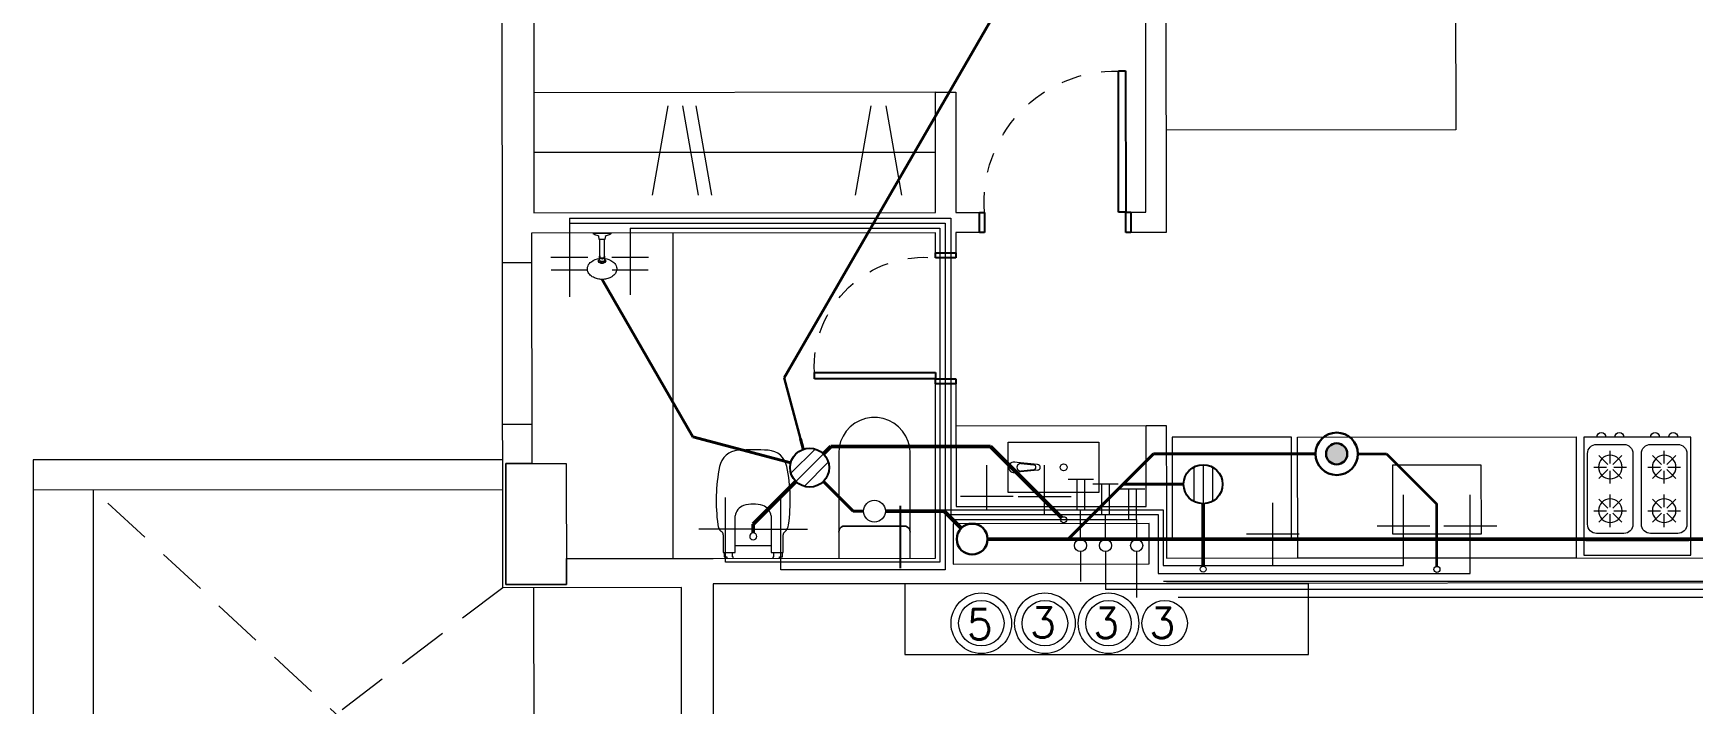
# Model space of a CAD drawing. Header units: millimetres. Extents: x 539 to 842, y -453 to -96.
# Drawn here: x 792.75 to 800.97, y -317.26 to -313.94 of the extents above; entities that cross this region are included whole.
import ezdxf

# ---------------------------------------------------------------- set-up
doc = ezdxf.new("R2010")
doc.units = ezdxf.units.MM
doc.header["$LTSCALE"] = 0.1
for name, pattern in [('ACAD_ISO02W100', [15, 12, -3]), ('CONTINUA', [0]), ('HIDDEN', [0.375, 0.25, -0.125]), ('Trazo', [0.00635, 0.003175, -0.003175])]:
    doc.linetypes.add(name, pattern=pattern)
doc.layers.get('0').update_dxf_attribs({"lineweight": 5})
for name, color, linetype, lineweight in [('00-Agua Caliente', 1, 'Continuous', 20), ('00-Agua Fria', 5, 'ACAD_ISO02W100', 20), ('00-Texto AC', 7, 'Continuous', 18), ('00-Texto AF', 7, 'Continuous', 18), ('A-DETL-GENF', 7, 'Continuous', 5), ('A-DOOR', 7, 'Continuous', 5), ('Lavarropa', 7, 'HIDDEN', 5), ('MUEBLES', 250, 'Continuous', 5), ('P-SANR-FIXT', 7, 'Continuous', 5)]:
    doc.layers.add(name, color=color, linetype=linetype, lineweight=lineweight)
doc.layers.add('00-Primario', color=7, linetype='Continuous', true_color=0xff2400)
for name, color, linetype in [('00-Secundario', 24, 'Continuous'), ('00-Ventilacion', 3, 'Continuous'), ('Textos', 7, 'Continuous')]:
    doc.layers.add(name, color=color, linetype=linetype)
doc.layers.add('A-DOOR-HDLN', color=5, linetype='Trazo', lineweight=5, true_color=0x0000ff)
doc.styles.add('Romans', font='romans.shx')

# ---------------------------------------------------------------- blocks, each defined once
blk = doc.blocks.new('Family6 - Puerta OBLAK - Baño-2882893-1-TORRE-ARQ-PB')
at = {"layer": 'A-DOOR', "color": 8, "lineweight": 25}
for p, q in [((-0.3, 0.05), (-0.325, 0.05)), ((-0.325, 0.05), (-0.325, -0.05)), ((-0.3, -0.05), (-0.3, 0.05)), ((0.325, 0.05), (0.3, 0.05)), ((0.3, 0.05), (0.3, -0.05)), ((0.325, -0.05), (0.325, 0.05)), ((-0.325, -0.05), (-0.3, -0.05)), ((-0.2685, -0.0508), (-0.3, -0.0508)), ((-0.3, -0.0508), (-0.3, -0.6507)), ((-0.2685, -0.6507), (-0.2685, -0.0508)), ((0.3, -0.05), (0.325, -0.05)), ((-0.3, -0.6507), (-0.2685, -0.6507))]:
    blk.add_line(p, q, dxfattribs=at)
at = {"layer": 'A-DOOR-HDLN', "color": 8}
blk.add_arc((-0.2437, -0.1049), 0.5464, 267.40168, 5.68796, dxfattribs=at)
blk = doc.blocks.new('Family5 - Puerta OPBLAK - Dormitorio-2880729-1-TORRE-ARQ-PB')
at = {"layer": 'A-DOOR', "color": 8, "lineweight": 25}
for p, q in [((-0.35, 0.05), (-0.375, 0.05)), ((-0.375, 0.05), (-0.375, -0.05)), ((-0.35, -0.05), (-0.35, 0.05)), ((0.375, 0.05), (0.35, 0.05)), ((0.35, 0.05), (0.35, -0.05)), ((0.375, -0.05), (0.375, 0.05)), ((-0.375, -0.05), (-0.35, -0.05)), ((0.35, -0.05), (0.315, -0.05)), ((0.315, -0.05), (0.315, -0.75)), ((0.35, -0.75), (0.35, -0.05)), ((0.35, -0.05), (0.375, -0.05)), ((0.315, -0.75), (0.35, -0.75))]:
    blk.add_line(p, q, dxfattribs=at)
at = {"layer": 'A-DOOR-HDLN', "color": 8}
blk.add_arc((0.3017, -0.0967), 0.6534, 175.89838, 271.16402, dxfattribs=at)
blk = doc.blocks.new('Cocina 51cm')
at = {"layer": 'MUEBLES', "color": 8}
for p, q in [((-0.255, -0.036), (0, -0.036)), ((0, -0.036), (0.255, -0.036)), ((-0.1908, -0.1273), (-0.1462, -0.1718)), ((-0.1335, -0.1035), (-0.1335, -0.1666)), ((-0.0762, -0.1273), (-0.1207, -0.1718)), ((0.0762, -0.1273), (0.1207, -0.1718)), ((0.1335, -0.1035), (0.1335, -0.1666)), ((0.1908, -0.1273), (0.1462, -0.1718)), ((-0.2145, -0.1846), (-0.1515, -0.1846)), ((-0.1462, -0.1973), (-0.1908, -0.2419)), ((-0.1335, -0.2026), (-0.1335, -0.2656)), ((-0.1207, -0.1973), (-0.0762, -0.2419)), ((-0.1154, -0.1846), (-0.0524, -0.1846)), ((0.0524, -0.1846), (0.1154, -0.1846)), ((0.1207, -0.1973), (0.0762, -0.2419)), ((0.1335, -0.2026), (0.1335, -0.2656)), ((0.1462, -0.1973), (0.1908, -0.2419)), ((0.1515, -0.1846), (0.2145, -0.1846)), ((-0.1335, -0.3196), (-0.1335, -0.3826)), ((0.1335, -0.3196), (0.1335, -0.3826)), ((-0.2145, -0.4006), (-0.1515, -0.4006)), ((-0.1908, -0.3433), (-0.1462, -0.3879)), ((-0.0762, -0.3433), (-0.1207, -0.3879)), ((-0.1154, -0.4006), (-0.0524, -0.4006)), ((0.0524, -0.4006), (0.1154, -0.4006)), ((0.0762, -0.3433), (0.1207, -0.3879)), ((0.1908, -0.3433), (0.1462, -0.3879)), ((0.1515, -0.4006), (0.2145, -0.4006)), ((-0.1462, -0.4134), (-0.1908, -0.4579)), ((-0.1335, -0.4187), (-0.1335, -0.4817)), ((-0.1207, -0.4134), (-0.0762, -0.4579)), ((0.1207, -0.4134), (0.0762, -0.4579)), ((0.1335, -0.4187), (0.1335, -0.4817)), ((0.1462, -0.4134), (0.1908, -0.4579))]:
    blk.add_line(p, q, dxfattribs=at)
blk.add_lwpolyline([(-0.265, 0.036), (0.265, 0.036), (0.265, -0.5492), (-0.265, -0.5492)], close=True, dxfattribs=at)
for points in [[(-0.201, -0.5132), (-0.0659, -0.5132, 0.414214), (-0.0209, -0.4682), (-0.0209, -0.117, 0.414214), (-0.0659, -0.072), (-0.201, -0.072, 0.414214), (-0.246, -0.117), (-0.246, -0.4682, 0.414214)], [(0.0659, -0.5132), (0.201, -0.5132, 0.414214), (0.246, -0.4682), (0.246, -0.117, 0.414214), (0.201, -0.072), (0.0659, -0.072, 0.414214), (0.0209, -0.117), (0.0209, -0.4682, 0.414214)]]:
    blk.add_lwpolyline(points, format="xyb", close=True, dxfattribs=at)
for centre in [(-0.1335, -0.1846), (0.1335, -0.1846), (-0.1335, -0.4006), (0.1335, -0.4006)]:
    blk.add_circle(centre, 0.0585, dxfattribs=at)
for centre in [(-0.1782, -0.5492), (-0.0887, -0.5492), (0.0887, -0.5492), (0.1782, -0.5492)]:
    blk.add_arc(centre, 0.0225, 180, 0, dxfattribs=at)
blk = doc.blocks.new('Shower-Valve_Trim-KOHLER-Alteo-K-TS45106 - 2_5 GPM_ 2BZ-Oil-Rubed Nickel-V7-2-TORRE-ARQ- PB _-2_14_')
at = {"layer": 'P-SANR-FIXT', "color": 8}
for p, q in [((2.5274, -14.2181), (2.5169, -14.2613)), ((2.5304, -14.2201), (2.5274, -14.2181)), ((2.5169, -14.2613), (2.5063, -14.3045)), ((2.5063, -14.3045), (2.5099, -14.304)), ((2.5273, -14.281), (2.5422, -14.2823)), ((2.5491, -14.2543), (2.5352, -14.2486)), ((2.5433, -14.2816), (2.544, -14.2785)), ((2.544, -14.2785), (2.5489, -14.2585)), ((2.544, -14.2785), (2.6228, -14.2978)), ((2.5489, -14.2585), (2.5496, -14.2555)), ((2.6277, -14.2778), (2.5489, -14.2585)), ((2.6228, -14.2978), (2.6275, -14.299)), ((2.6273, -14.3012), (2.6353, -14.3032)), ((2.6277, -14.2778), (2.6324, -14.2789)), ((2.6412, -14.2788), (2.6333, -14.2768)), ((2.6353, -14.3032), (2.6403, -14.3044)), ((2.6412, -14.2788), (2.6463, -14.28))]:
    blk.add_line(p, q, dxfattribs=at)
for centre, radius, start, end in [((2.5286, -14.2227), 0.00317, 6.88973, 54.99277), ((2.5094, -14.3008), 0.00318, 277.49573, 325.59877), ((2.3275, -14.1762), 0.2237, 325.59877, 331.62402), ((2.527, -14.284), 0.00308, 84.79207, 151.62402), ((2.3096, -14.2492), 0.2237, 0.86448, 6.88973), ((2.5364, -14.2458), 0.00308, 180.86448, 247.69643), ((2.5423, -14.2813), 0.000995, 264.79207, 346.24425), ((2.5487, -14.2552), 0.000995, 346.24425, 67.69643), ((2.629, -14.2944), 0.00706, 209.18005, 256.24425), ((2.6316, -14.2837), 0.00706, 76.24425, 123.30845), ((2.7252, -14.3132), 0.0905, 173.6216, 201.40538), ((2.6532, -14.2979), 0.0156, 203.24425, 228.68804), ((2.7256, -14.3114), 0.0905, 131.08312, 158.8669), ((2.6414, -14.2929), 0.0119, 285.40268, 336.41209), ((2.6547, -14.2917), 0.0156, 103.80047, 129.24425), ((2.6442, -14.2882), 0.00848, 47.08582, 76.24425), ((2.6419, -14.2907), 0.0119, 356.07641, 47.08582), ((2.639, -14.2912), 0.0148, 333.96033, 346.24425), ((2.639, -14.2912), 0.0148, 346.24425, 358.52817), ((2.6544, -14.2561), 0.0206, 267.76407, 286.1675), ((2.697, -14.2785), 0.0469, 98.13329, 131.08312), ((2.696, -14.2716), 0.0399, 63.16756, 98.13329), ((2.6956, -14.2724), 0.0408, 36.25317, 63.16756), ((2.6759, -14.2869), 0.0652, 13.90573, 36.25317), ((2.642, -14.2919), 0.0998, 346.24425, 359.21375), ((2.6548, -14.2921), 0.0869, 359.21375, 13.90573), ((2.6423, -14.2962), 0.00848, 256.24425, 285.40268), ((2.6846, -14.3292), 0.0469, 201.40538, 234.35521), ((2.6364, -14.3294), 0.0206, 46.321, 64.72443), ((2.6805, -14.3348), 0.0399, 234.35521, 269.32094), ((2.6805, -14.334), 0.0408, 269.32094, 296.23533), ((2.6697, -14.312), 0.0652, 296.23533, 318.58277), ((2.6535, -14.2977), 0.0869, 318.58277, 333.27475), ((2.642, -14.2919), 0.0998, 333.27475, 346.24425)]:
    blk.add_arc(centre, radius, start, end, dxfattribs=at)
for centre, major_axis, start_param, end_param in [((2.63, -14.289), (0.0025, 0.01), 3.141593, 4.712389), ((2.63, -14.289), (0.0025, 0.01), 4.712389, 6.283185), ((2.6499, -14.2938), (0.0042, 0.0171), 2.888228, 4.712389), ((2.6499, -14.2938), (0.00241, 0.00985), 3.041039, 4.712389), ((2.6499, -14.2938), (0.0042, 0.0171), 4.712389, 6.53655), ((2.6499, -14.2938), (0.00241, 0.00985), 4.712389, 6.383739)]:
    blk.add_ellipse(centre, major_axis=major_axis, ratio=0.707107, start_param=start_param, end_param=end_param, dxfattribs=at)
for points in [[(2.6393, -14.2912), (2.6389, -14.2927), (2.6378, -14.2956), (2.6351, -14.2992), (2.632, -14.301), (2.6293, -14.3015), (2.628, -14.3014), (2.6273, -14.3012)], [(2.6393, -14.2912), (2.6397, -14.2897), (2.64, -14.2867), (2.6392, -14.2823), (2.6374, -14.2792), (2.6352, -14.2775), (2.634, -14.277), (2.6333, -14.2768)]]:
    blk.add_open_spline(points, degree=3, knots=[1.570796, 1.570796, 1.570796, 1.570796, 1.963495, 2.356194, 2.748894, 2.945243, 3.141593, 3.141593, 3.141593, 3.141593], dxfattribs=at)
blk = doc.blocks.new('Sanitary_Toilets_Ceramica-Catalano_Zero-70-One-Piece-Close-Coupled-Syphonic - Default-V1-2-TORRE-ARQ- PB _-2_14_')
at = {"layer": 'A-DETL-GENF', "color": 8}
for p, q in [((0.0444, 0.177), (0.0015, 0.177)), ((0.0887, 0.177), (0.0444, 0.177)), ((0.1331, 0.177), (0.0887, 0.177)), ((0.1331, 0.177), (0.1423, 0.1755)), ((0.524, 0.177), (0.1331, 0.177)), ((0.1423, 0.1755), (0.1331, 0.177)), ((0.1423, 0.1755), (0.1507, 0.1713)), ((0.1507, 0.1713), (0.1423, 0.1755)), ((0.1507, 0.1713), (0.1573, 0.1646)), ((0.1573, 0.1646), (0.1507, 0.1713)), ((0.1573, 0.1646), (0.1616, 0.1563)), ((0.1616, 0.1563), (0.1573, 0.1646)), ((0.5531, 0.1746), (0.524, 0.177)), ((0.5815, 0.1674), (0.5531, 0.1746)), ((0.6082, 0.1557), (0.5815, 0.1674)), ((0.1616, 0.1563), (0.1631, 0.147)), ((0.1631, 0.147), (0.1616, 0.1563)), ((0.1631, 0.147), (0.1631, -0.147)), ((0.1631, 0.098), (0.1631, 0.147)), ((0.1631, 0.049), (0.1631, 0.098)), ((0.6327, 0.1397), (0.6082, 0.1557)), ((0.6542, 0.1199), (0.6327, 0.1397)), ((0.6722, 0.0968), (0.6542, 0.1199)), ((0.6861, 0.0711), (0.6722, 0.0968)), ((0.1631, 0), (0.1631, 0.049)), ((0.6956, 0.0435), (0.6861, 0.0711)), ((0.7004, 0.0146), (0.6956, 0.0435)), ((0.7004, -0.0146), (0.7004, 0.0146)), ((0.1631, -0.049), (0.1631, 0)), ((0.1631, -0.098), (0.1631, -0.049)), ((0.6722, -0.0968), (0.6861, -0.0711)), ((0.6861, -0.0711), (0.6956, -0.0435)), ((0.6956, -0.0435), (0.7004, -0.0146)), ((0.1616, -0.1563), (0.1573, -0.1646)), ((0.1573, -0.1646), (0.1616, -0.1563)), ((0.1631, -0.147), (0.1616, -0.1563)), ((0.1616, -0.1563), (0.1631, -0.147)), ((0.1631, -0.147), (0.1631, -0.098)), ((0.5815, -0.1674), (0.6082, -0.1557)), ((0.6082, -0.1557), (0.6327, -0.1397)), ((0.6327, -0.1397), (0.6542, -0.1199)), ((0.6542, -0.1199), (0.6722, -0.0968)), ((0.0015, -0.177), (0.0444, -0.177)), ((0.0444, -0.177), (0.0887, -0.177)), ((0.0887, -0.177), (0.1331, -0.177)), ((0.1423, -0.1755), (0.1331, -0.177)), ((0.1331, -0.177), (0.1423, -0.1755)), ((0.1331, -0.177), (0.524, -0.177)), ((0.1507, -0.1713), (0.1423, -0.1755)), ((0.1423, -0.1755), (0.1507, -0.1713)), ((0.1573, -0.1646), (0.1507, -0.1713)), ((0.1507, -0.1713), (0.1573, -0.1646)), ((0.524, -0.177), (0.5531, -0.1746)), ((0.5531, -0.1746), (0.5815, -0.1674))]:
    blk.add_line(p, q, dxfattribs=at)
blk = doc.blocks.new('Vitreous china bidet _ Debba _ Roca _ 355994xx0 - White - Debba- Roca-2705266-2-TORRE-ARQ- PB _-2_14_')
at = {"layer": 'P-SANR-FIXT', "color": 8}
for p, q in [((0.0357, 0.0802), (0.0357, 0.2622)), ((0.2143, 0.2622), (0.2143, 0.0802)), ((-0.0236, 0.1689), (-0.0236, 0.0802)), ((0.2736, 0.0802), (0.2738, 0.1687)), ((0.0357, 0.1159), (0.2143, 0.1159)), ((-0.0236, 0.0802), (-0.0194, 0.0802)), ((-0.0194, 0.0802), (-0.0194, 0.0596)), ((-0.0194, 0.0802), (0.0221, 0.0802)), ((-0.0194, 0.0596), (-0.006, 0.0596)), ((-0.006, 0.0596), (-0.006, 0.0508)), ((0.0221, 0.0802), (0.0357, 0.0802)), ((0.0221, 0.0596), (0.0221, 0.0802)), ((0.026, 0.0596), (0.0221, 0.0596)), ((0.026, 0.0508), (0.026, 0.0596)), ((0.2143, 0.0802), (0.2279, 0.0802)), ((0.224, 0.0596), (0.2279, 0.0596)), ((0.224, 0.0508), (0.224, 0.0596)), ((0.2279, 0.0802), (0.2694, 0.0802)), ((0.2279, 0.0596), (0.2279, 0.0802)), ((0.256, 0.0508), (0.256, 0.0596)), ((0.256, 0.0596), (0.2694, 0.0596)), ((0.2694, 0.0596), (0.2694, 0.0802)), ((0.2694, 0.0802), (0.2736, 0.0802))]:
    blk.add_line(p, q, dxfattribs=at)
for centre, radius, start, end in [((0.0575, 0.4868), 0.1013, 93.86915, 168.75559), ((0.125, -0.5106), 1.1009, 86.13085, 93.86915), ((0.1925, 0.4868), 0.1013, 11.24441, 86.13085), ((0.8089, 0.3374), 0.8673, 168.75559, 187.87391), ((-0.5589, 0.3374), 0.8673, 352.12609, 11.24441), ((0.1, 0.2529), 0.0649, 110.16908, 171.83092), ((0.1293, 0.1353), 0.1859, 91.32885, 106.15101), ((0.1207, 0.1353), 0.1859, 73.84899, 88.67115), ((0.15, 0.2529), 0.0649, 8.16908, 69.83092), ((0.0086, 0.2267), 0.0594, 187.87391, 225.1331), ((-0.0411, 0.1689), 0.0175, 0, 63.70008), ((0.125, 0.1608), 0.0175, 0, 180), ((0.2904, 0.1686), 0.0167, 126.27151, 179.72849), ((0.2414, 0.2267), 0.0594, 311.25476, 352.12609), ((0.125, 0.1608), 0.0175, 180, 0)]:
    blk.add_arc(centre, radius, start, end, dxfattribs=at)
blk = doc.blocks.new('Bacha 45x25cm')
at = {"layer": 'MUEBLES', "color": 8}
for p, q in [((0.1116, 0.1456), (0.0994, 0.0278)), ((0.1062, 0.0625), (0.1134, 0.1271)), ((0.1367, 0.1258), (0.1438, 0.0625)), ((0.1384, 0.1456), (0.1506, 0.0278))]:
    blk.add_line(p, q, dxfattribs=at)
blk.add_lwpolyline([(0, 0.45), (0.25, 0.45), (0.25, 0), (0, 0)], close=True, dxfattribs=at)
blk.add_circle((0.125, 0.275), 0.0166, dxfattribs=at)
for centre, radius, start, end in [((0.125, 0.1456), 0.0134, 0, 180), ((0.125, 0.1258), 0.0117, 360, 173.64144), ((0.125, 0.0278), 0.0256, 168.17214, 11.82786), ((0.125, 0.0625), 0.0188, 167.28289, 12.84679)]:
    blk.add_arc(centre, radius, start, end, dxfattribs=at)
blk = doc.blocks.new('T1-1 P-2020')
at = {"color": 8, "lineweight": 5}
for p, q in [((4090.5396, 1284.3161), (4090.5337, 1290.1986)), ((4090.6903, 1289.5837), (4090.6938, 1286.1742)), ((4093.725, 1286.1773), (4093.7227, 1288.4945)), ((4093.8227, 1288.4946), (4093.8251, 1286.0774)), ((4095.2579, 1287.4), (4095.2595, 1286.5861)), ((4092.6827, 1286.7715), (4090.6932, 1286.7695)), ((4092.6827, 1286.7715), (4092.7827, 1286.7716)), ((4092.6833, 1286.1762), (4092.6827, 1286.7715)), ((4092.7827, 1286.7716), (4092.7833, 1286.1763)), ((4091.3571, 1286.7048), (4091.2794, 1286.2616)), ((4091.429, 1286.7048), (4091.5067, 1286.2616)), ((4091.4948, 1286.7048), (4091.5725, 1286.2616)), ((4092.3628, 1286.7048), (4092.285, 1286.2616)), ((4092.4364, 1286.7048), (4092.5141, 1286.2616)), ((4095.2596, 1286.5861), (4093.8255, 1286.5832)), ((4092.683, 1286.4739), (4090.6913, 1286.4739)), ((4090.6938, 1286.1742), (4092.6833, 1286.1762)), ((4092.7833, 1286.1763), (4092.9, 1286.1765)), ((4092.6819, 1286.0747), (4090.6819, 1286.0727)), ((4090.6819, 1286.0727), (4090.683, 1284.9312)), ((4091.3815, 1286.0727), (4091.3815, 1284.4602)), ((4092.682, 1285.9762), (4092.6819, 1286.0747)), ((4092.9001, 1286.0765), (4092.7834, 1286.0763)), ((4092.7834, 1286.0763), (4092.7835, 1285.9763)), ((4090.682, 1285.9257), (4090.538, 1285.9255)), ((4092.6827, 1285.9762), (4092.682, 1285.9762)), ((4092.7835, 1285.9763), (4092.7827, 1285.9763)), ((4092.6826, 1285.3512), (4092.6826, 1285.3262)), ((4092.6835, 1284.4622), (4092.6826, 1285.3262)), ((4092.6826, 1285.3262), (4092.6834, 1285.3262)), ((4092.7834, 1285.3263), (4092.7841, 1285.3263)), ((4092.7841, 1285.3263), (4092.7847, 1284.7183)), ((4090.682, 1285.1257), (4090.538, 1285.1255)), ((4092.7843, 1285.1183), (4093.726, 1285.1193)), ((4093.726, 1285.1193), (4093.826, 1285.1194)), ((4093.7264, 1284.7193), (4093.726, 1285.1193)), ((4093.826, 1285.1194), (4093.8264, 1284.7194)), ((4094.4761, 1285.0625), (4095.8559, 1285.0639)), ((4094.4767, 1284.4625), (4094.4761, 1285.0625)), ((4095.8559, 1285.0639), (4095.8565, 1284.4639)), ((4090.554, 1284.9311), (4090.854, 1284.9314)), ((4090.683, 1284.9312), (4090.554, 1284.9311)), ((4090.554, 1284.9311), (4090.5546, 1284.3311)), ((4090.5546, 1284.3311), (4090.554, 1284.9311)), ((4090.854, 1284.9314), (4090.8546, 1284.3314)), ((4095.3861, 1284.9234), (4094.9461, 1284.923)), ((4094.9461, 1284.923), (4094.9465, 1284.583)), ((4095.3865, 1284.5834), (4095.3861, 1284.9234)), ((4092.7847, 1284.7183), (4093.7264, 1284.7193)), ((4093.8264, 1284.7194), (4093.8267, 1284.4619)), ((4093.7415, 1284.6343), (4092.7698, 1284.6333)), ((4092.7698, 1284.6333), (4092.77, 1284.4333)), ((4093.7417, 1284.4343), (4093.7415, 1284.6343)), ((4094.9465, 1284.583), (4095.3865, 1284.5834)), ((4090.8545, 1284.4604), (4091.5808, 1284.4611)), ((4090.8546, 1284.3314), (4090.8545, 1284.4604)), ((4091.5808, 1284.4611), (4092.6835, 1284.4622)), ((4092.77, 1284.4333), (4093.7417, 1284.4343)), ((4093.8267, 1284.4619), (4097.3823, 1284.4654)), ((4095.8565, 1284.4639), (4094.4767, 1284.4625)), ((4091.425, 1284.317), (4090.5396, 1284.3161)), ((4090.8546, 1284.3314), (4090.5546, 1284.3311)), ((4090.5546, 1284.3311), (4090.8546, 1284.3314)), ((4091.4243, 1279.9938), (4091.425, 1284.317)), ((4092.7701, 1284.3358), (4091.5809, 1284.3346)), ((4091.5809, 1284.3346), (4091.5827, 1282.5171)), ((4093.8268, 1284.3369), (4092.7701, 1284.3358)), ((4097.3824, 1284.3404), (4093.8268, 1284.3369))]:
    blk.add_line(p, q, dxfattribs=at)
at = {"color": 8}
for p, q in [((4093.65, 1286.1772), (4093.725, 1286.1773)), ((4093.8251, 1286.0774), (4093.6501, 1286.0772)), ((4088.5132, 1277.6004), (4088.5121, 1284.8008)), ((4090.6919, 1284.3168), (4090.6934, 1282.7838))]:
    blk.add_line(p, q, dxfattribs=at)
at = {"color": 8, "linetype": 'HIDDEN', "lineweight": 5, "ltscale": 10}
for p, q in [((4090.6934, 1282.7838), (4088.5121, 1284.8008)), ((4090.5396, 1284.3161), (4088.5188, 1282.7819))]:
    blk.add_line(p, q, dxfattribs=at)
at = {"color": 8}
for points in [[(4090.539, 1284.9505), (4088.2132, 1284.9505), (4088.2132, 1284.8005), (4090.5391, 1284.8028)], [(4088.2132, 1284.8005), (4088.2132, 1277.318), (4099.4376, 1277.318)]]:
    blk.add_lwpolyline(points, dxfattribs=at)
at = {"color": 8, "lineweight": 5}
blk.add_lwpolyline([(4094.5307, 1284.3356), (4092.5307, 1284.3356), (4092.5307, 1283.9856), (4094.5307, 1283.9856), (4094.5307, 1284.3356)], dxfattribs=at)
at = {"layer": 'Lavarropa', "color": 8, "linetype": 'CONTINUA', "lineweight": 13}
blk.add_lwpolyline([(4094.4458, 1285.0625), (4093.8558, 1285.0625), (4093.8558, 1284.5625), (4094.4458, 1284.5625)], close=True, dxfattribs=at)
at = {"color": 8, "lineweight": 5}
for name, p, xscale, rotation in [('Family5 - Puerta OPBLAK - Dormitorio-2880729-1-TORRE-ARQ-PB', (4093.275, 1286.1268), -1.000000000000005, 180.0572957222605), ('Shower-Valve_Trim-KOHLER-Alteo-K-TS45106 - 2_5 GPM_ 2BZ-Oil-Rubed Nickel-V7-2-TORRE-ARQ- PB _-2_14_', (4077.7773, 1291.9085), -1, 76.24425034768265), ('Family6 - Puerta OBLAK - Baño-2882893-1-TORRE-ARQ-PB', (4092.733, 1285.6513), -0.9999999999999949, 270.057295711756), ('Cocina 51cm', (4096.1586, 1284.5132), -1, 180)]:
    blk.add_blockref(name, p, dxfattribs=dict(at, xscale=xscale, rotation=rotation))
for name, p, rotation in [('Sanitary_Toilets_Ceramica-Catalano_Zero-70-One-Piece-Close-Coupled-Syphonic - Default-V1-2-TORRE-ARQ- PB _-2_14_', (4092.3802, 1284.4587), 89.99999995422553), ('Bacha 45x25cm', (4093.0425, 1285.0377), 269.9999997179184)]:
    blk.add_blockref(name, p, dxfattribs=dict(at, rotation=rotation))
blk.add_blockref('Vitreous china bidet _ Debba _ Roca _ 355994xx0 - White - Debba- Roca-2705266-2-TORRE-ARQ- PB _-2_14_', (4091.6547, 1284.4095), dxfattribs=at)
blk = doc.blocks.new('LLP')
at = {"layer": '00-Agua Fria', "color": 0, "linetype": 'Continuous', "lineweight": 20}
for p, q in [((-1, 2.4), (1, 2.4)), ((-0.3, 2.4), (-0.3, 0)), ((0.3, 2.4), (0.3, 0))]:
    blk.add_line(p, q, dxfattribs=at)

msp = doc.modelspace()

# ---------------------------------------------------------------- hatches: boundary and pattern name
at = {"layer": '00-Primario', "lineweight": 100}
msp.add_hatch(color=256, dxfattribs=at).paths.add_polyline_path([(799.2555, -316.0228, 1), (799.1502, -316.0228, 1)])

# ---------------------------------------------------------------- linework, layer by layer
at = {"layer": '00-Agua Caliente', "color": 1, "linetype": 'Continuous', "lineweight": 20}
for p, q in [((795.4021, -314.8548), (795.4021, -315.2448)), ((795.3109, -315.0476), (795.4933, -315.0476)), ((795.3122, -315.1105), (795.492, -315.1105)), ((797.756, -316.3235), (797.756, -316.0791)), ((796.4502, -316.5984), (796.4502, -316.2398)), ((797.6251, -316.2346), (797.8868, -316.2346)), ((799.8646, -316.6155), (799.8646, -316.226)), ((796.3193, -316.3953), (796.5811, -316.3953)), ((799.9955, -316.3814), (799.7337, -316.3814))]:
    msp.add_line(p, q, dxfattribs=at)
at = {"layer": '00-Agua Caliente', "linetype": 'ACAD_ISO02W100', "ltscale": 3}
for points in [[(795.4021, -314.8548), (797.292, -314.8548), (797.292, -316.3485), (798.212, -316.3485), (798.212, -316.4469)], [(798.212, -316.5069), (798.212, -316.7352)], [(802.0183, -316.7352), (798.212, -316.7352)]]:
    msp.add_lwpolyline(points, dxfattribs=at)
at = {"layer": '00-Agua Caliente', "linetype": 'CONTINUA'}
for points in [[(795.4021, -314.8792), (797.2639, -314.8792), (797.2639, -316.5984), (796.4502, -316.5984)], [(797.2639, -316.3235), (798.3183, -316.3235), (798.3183, -316.6155), (799.8646, -316.6155)], [(798.058, -316.4469), (798.058, -316.3235)], [(798.058, -316.5069), (798.058, -316.6953)], [(801.9833, -316.6953), (798.058, -316.6953)]]:
    msp.add_lwpolyline(points, dxfattribs=at)
at = {"layer": '00-Agua Caliente', "color": 1, "linetype": 'CONTINUA', "lineweight": 20}
for centre in [(798.058, -316.4769), (798.212, -316.4769)]:
    msp.add_circle(centre, 0.03, dxfattribs=at)
at = {"layer": '00-Agua Caliente', "color": 1}
for centre, radius in [((798.0727, -316.8624), 0.15), ((798.0727, -316.8624), 0.1127), ((798.3506, -316.8624), 0.1127)]:
    msp.add_circle(centre, radius, dxfattribs=at)
at = {"layer": '00-Agua Fria', "color": 5, "linetype": 'Continuous', "lineweight": 20}
for p, q in [((795.7032, -314.9036), (795.7032, -315.235)), ((795.6119, -315.0476), (795.7944, -315.0476)), ((795.6132, -315.1105), (795.7931, -315.1105)), ((797.4694, -316.3), (797.4694, -316.0791)), ((796.1749, -316.5602), (796.1749, -316.2398)), ((797.6003, -316.2346), (797.3386, -316.2346)), ((799.5339, -316.5756), (799.5339, -316.226)), ((798.8869, -316.5756), (798.8869, -316.2648)), ((796.3058, -316.3953), (796.044, -316.3953)), ((799.0178, -316.4202), (798.756, -316.4202)), ((799.6648, -316.3814), (799.403, -316.3814))]:
    msp.add_line(p, q, dxfattribs=at)
at = {"layer": '00-Agua Fria', "color": 5, "lineweight": 25}
msp.add_line((797.0427, -316.5892), (797.0427, -316.2798), dxfattribs=at)
at = {"layer": '00-Agua Fria', "ltscale": 3}
for points in [[(795.7032, -314.9036), (797.2378, -314.9036), (797.2378, -316.5602), (796.1749, -316.5602)], [(797.2378, -316.3), (798.3431, -316.3), (798.3431, -316.5756), (799.5339, -316.5756)], [(797.9337, -316.4469), (797.9337, -316.3)], [(797.9337, -316.5069), (797.9337, -316.6554)], [(801.9451, -316.6554), (797.9337, -316.6554)]]:
    msp.add_lwpolyline(points, dxfattribs=at)
at = {"layer": '00-Agua Fria', "linetype": 'CONTINUA', "lineweight": 20}
for centre, radius in [((797.9337, -316.4769), 0.03), ((797.7576, -316.8624), 0.15), ((797.7576, -316.8624), 0.1127)]:
    msp.add_circle(centre, radius, dxfattribs=at)
at = {"layer": '00-Primario', "lineweight": 40}
for points in [[(797.8722, -316.4453), (798.2947, -316.0228)], [(799.0978, -316.0228), (798.2947, -316.0228)], [(796.6606, -316.1594), (796.8081, -316.3069)], [(798.4446, -316.1732), (798.1443, -316.1732)], [(796.859, -316.3069), (796.8081, -316.3069)]]:
    msp.add_lwpolyline(points, dxfattribs=at)
at = {"layer": '00-Primario', "lineweight": 35}
for points in [[(799.3079, -316.0228), (799.4494, -316.0228)], [(799.4493, -316.0228), (799.6994, -316.2728)], [(799.6994, -316.5803), (799.6994, -316.2728)]]:
    msp.add_lwpolyline(points, dxfattribs=at)
at = {"layer": '00-Primario', "lineweight": 50}
for points in [[(796.9672, -316.3069), (797.2587, -316.3069)], [(797.2587, -316.3069), (797.343, -316.3912)], [(797.4737, -316.4453), (802.3009, -316.4453)]]:
    msp.add_lwpolyline(points, dxfattribs=at)
at = {"layer": '00-Primario', "lineweight": 30}
for centre, radius in [((799.2029, -316.0228), 0.1051), ((799.2029, -316.0228), 0.0526), ((797.3971, -316.4453), 0.0765)]:
    msp.add_circle(centre, radius, dxfattribs=at)
at = {"layer": '00-Primario', "lineweight": 20}
for centre, radius in [((796.9131, -316.3069), 0.0541), ((797.4425, -316.8624), 0.1127)]:
    msp.add_circle(centre, radius, dxfattribs=at)
at = {"layer": '00-Primario', "linetype": 'Continuous', "lineweight": 20}
msp.add_circle((799.6994, -316.5954), 0.0151, dxfattribs=at)
at = {"layer": '00-Secundario', "lineweight": 15}
for p, q in [((796.4993, -316.119), (796.6196, -315.9987)), ((796.5236, -316.1597), (796.6603, -316.023)), ((796.5643, -316.184), (796.6846, -316.0637)), ((798.4957, -316.0877), (798.4957, -316.2579)), ((798.5417, -316.0761), (798.5417, -316.2695)), ((798.5877, -316.0877), (798.5877, -316.2579))]:
    msp.add_line(p, q, dxfattribs=at)
at = {"layer": '00-Secundario', "lineweight": 30}
for points in [[(796.4655, -315.6466), (798.2984, -312.4719)], [(796.5462, -315.9476), (796.4655, -315.6466)]]:
    msp.add_lwpolyline(points, dxfattribs=at)
at = {"layer": '00-Secundario', "lineweight": 40}
for points in [[(796.0143, -315.9383), (795.5639, -315.1581)], [(796.4983, -316.0679), (796.0143, -315.9383)], [(796.5596, -315.9976), (796.5462, -315.9476)]]:
    msp.add_lwpolyline(points, dxfattribs=at)
at = {"layer": '00-Secundario', "lineweight": 50}
for points in [[(796.6609, -316.0224), (796.6971, -315.9862)], [(796.6971, -315.9862), (797.4873, -315.9862)], [(797.4873, -315.9862), (797.8397, -316.3385)], [(796.6606, -316.0227), (796.6609, -316.0224)], [(796.3125, -316.3708), (796.5239, -316.1594)], [(798.5414, -316.5792), (798.5414, -316.2699)], [(796.3125, -316.4145), (796.3125, -316.3708)]]:
    msp.add_lwpolyline(points, dxfattribs=at)
at = {"layer": '00-Secundario', "lineweight": 25}
for centre in [(796.5922, -316.0911), (798.5413, -316.1732)]:
    msp.add_circle(centre, 0.0967, dxfattribs=at)
at = {"layer": '00-Secundario', "linetype": 'Continuous', "lineweight": 20}
for centre in [(797.8504, -316.3493), (798.5414, -316.5943)]:
    msp.add_circle(centre, 0.0151, dxfattribs=at)
at = {"layer": '00-Ventilacion', "color": 3, "lineweight": 20}
msp.add_circle((797.4425, -316.8624), 0.15, dxfattribs=at)

# ---------------------------------------------------------------- block references
at = {"color": 2}
msp.add_blockref('T1-1 P-2020', (-3295.4671, -1601.0022), dxfattribs=at)
at = {"layer": '00-Agua Caliente', "color": 1, "linetype": 'Continuous', "lineweight": 20, "xscale": -0.0625, "yscale": 0.0625, "zscale": 0.0625}
for p in [(798.0574, -316.3235), (798.1902, -316.3471)]:
    msp.add_blockref('LLP', p, dxfattribs=at)
at = {"layer": '00-Agua Fria', "linetype": 'Continuous', "lineweight": 20, "xscale": -0.0625, "yscale": 0.0625, "zscale": 0.0625}
msp.add_blockref('LLP', (797.935, -316.3), dxfattribs=at)

# ---------------------------------------------------------------- texts
at = {"layer": '00-Texto AC', "style": 'Romans'}
for p in [(797.9971, -316.9356), (798.2749, -316.9356)]:
    msp.add_text('3', height=0.15, rotation=360, dxfattribs=at).set_placement(p)
at = {"layer": '00-Texto AF', "style": 'Romans'}
msp.add_text('3', height=0.15, rotation=360, dxfattribs=at).set_placement((797.6841, -316.9338))
at = {"layer": 'Textos', "style": 'Romans'}
msp.add_text('5', height=0.15, rotation=360, dxfattribs=at).set_placement((797.3708, -316.9424))

doc.saveas('drawing.dxf')
